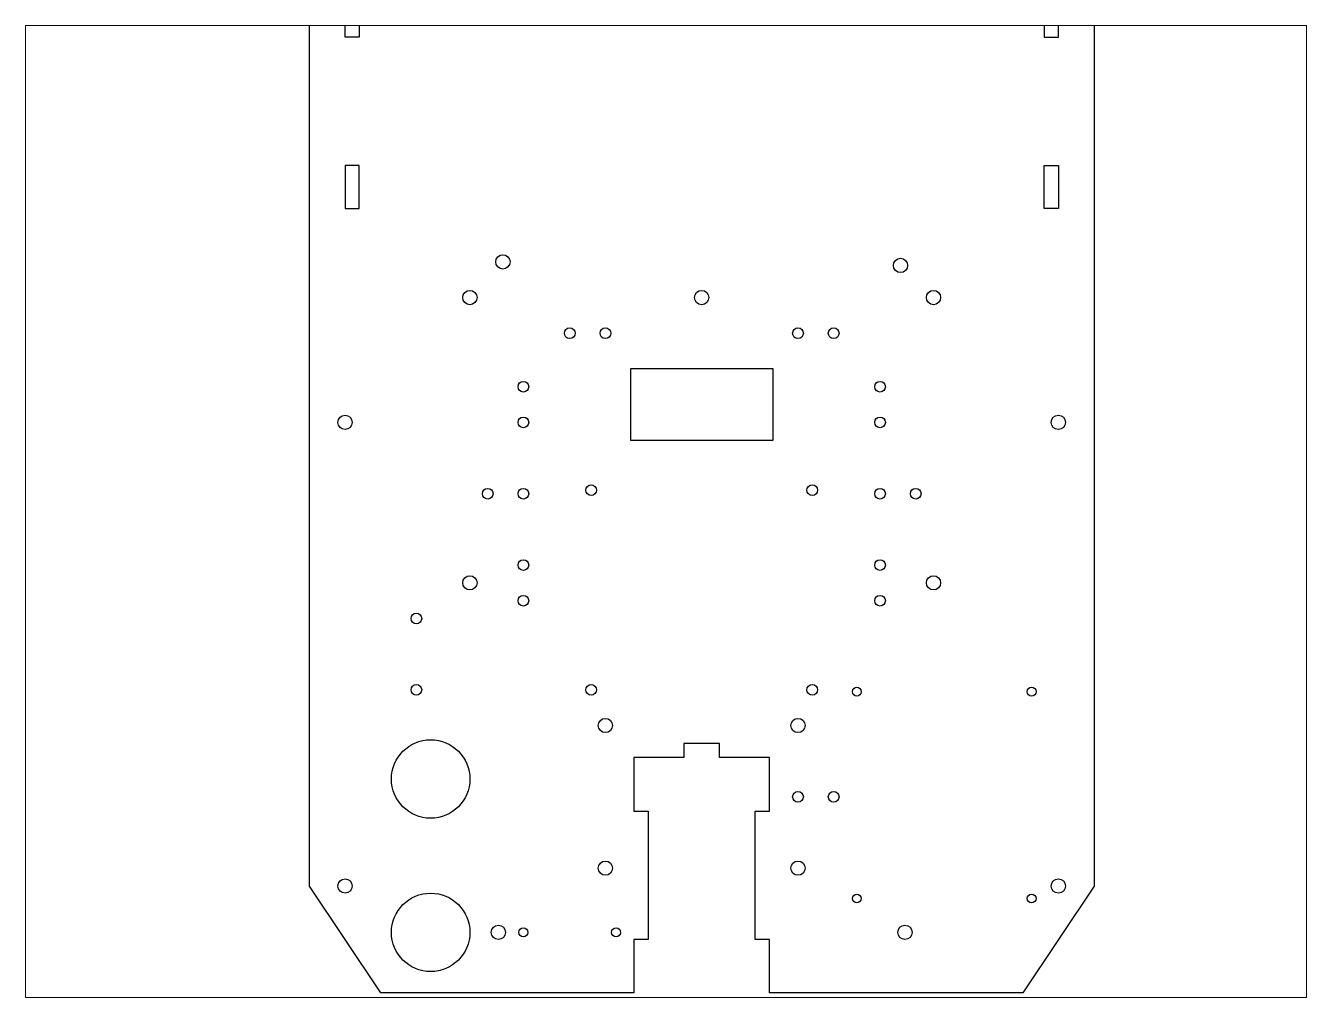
# Paper-space layout 'Layout1' of a CAD drawing. Header units: millimetres. Extents: x 26 to 231, y 20 to 176.
# The model-space entities are those that its viewports show. They can reach past a viewport. Long polylines and large blocks are cut down to what shows.
import ezdxf

# ---------------------------------------------------------------- set-up
doc = ezdxf.new("R2010")
doc.units = ezdxf.units.MM

# ---------------------------------------------------------------- blocks, each defined once
blk = doc.blocks.new('Wire Staple')
for centre in [(-5, 0), (5, 0)]:
    blk.add_circle(centre, 1.5)

msp = doc.modelspace()

# ---------------------------------------------------------------- linework, layer by layer
for p, q in [((0, 30), (0, 295)), ((220, 295), (220, 30)), ((20, 0), (0, 30)), ((220, 30), (200, 0)), ((91, 0), (20, 0)), ((200, 0), (129, 0))]:
    msp.add_line(p, q)
for points in [[(10, 280), (14, 280), (14, 268), (10, 268)], [(210, 280), (206, 280), (206, 268), (210, 268)], [(10, 220), (14, 220), (14, 232), (10, 232)], [(210, 220), (206, 220), (206, 232), (210, 232)], [(90, 155), (130, 155), (130, 175), (90, 175)]]:
    msp.add_lwpolyline(points, close=True)
msp.add_lwpolyline([(129, 0), (129, 15), (125, 15), (125, 51), (129, 51), (129, 66), (115, 66), (115, 70), (105, 70), (105, 66), (91, 66), (91, 51), (95, 51), (95, 15), (91, 15), (91, 0)])
for centre, radius in [((45, 275), 2), ((175, 275), 2), ((54.25, 205), 2), ((165.75, 204), 2), ((45, 195), 2), ((110, 195), 2), ((175, 195), 2), ((10, 160), 2), ((210, 160), 2), ((79, 141), 1.5), ((141, 141), 1.5), ((45, 115), 2), ((175, 115), 2), ((30, 105), 1.5), ((30, 85), 1.5), ((79, 85), 1.5), ((141, 85), 1.5), ((153.5, 84.5), 1.25), ((202.5, 84.5), 1.25), ((83, 75), 2), ((137, 75), 2), ((34, 60), 11), ((83, 35), 2), ((137, 35), 2), ((10, 30), 2), ((210, 30), 2), ((34, 17), 11), ((153.5, 26.5), 1.25), ((202.5, 26.5), 1.25), ((53, 17), 2), ((60, 17), 1.25), ((86, 17), 1.25), ((167, 17), 2)]:
    msp.add_circle(centre, radius)

# ---------------------------------------------------------------- block references
for p in [(78, 185), (142, 185), (55, 140), (165, 140), (142, 55)]:
    msp.add_blockref('Wire Staple', p)
at = {"rotation": 90}
for p in [(60, 165), (160, 165), (60, 115), (160, 115)]:
    msp.add_blockref('Wire Staple', p, dxfattribs=at)

psp = doc.layouts.get("Layout1")

# ---------------------------------------------------------------- viewports
at = {"layer": '0'}
psp.add_viewport(center=(128.5, 97.5), size=(205.6, 156), view_center_point=(99.99, 135.01), view_height=272.482, dxfattribs=at)

doc.saveas('drawing.dxf')
